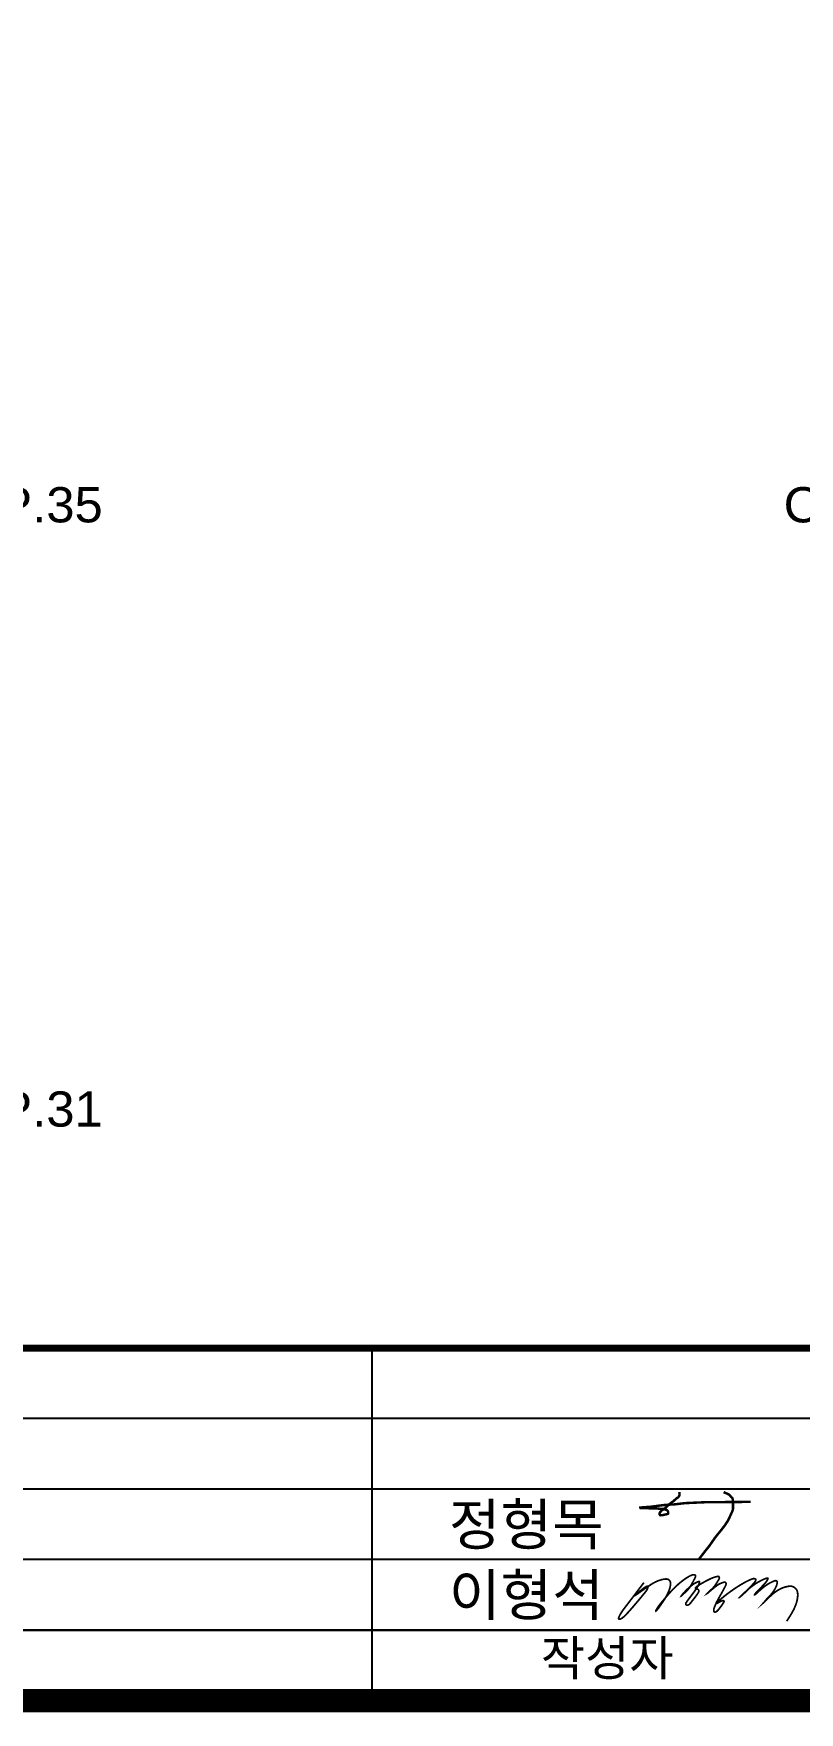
# Model space of a CAD drawing. Extents: x 231382 to 232223, y 224653 to 225247.
# Drawn here: x 231824.4 to 231889.5, y 224671.6 to 224814.4 of the extents above; entities that cross this region are included whole.
import ezdxf
from ezdxf.enums import TextEntityAlignment as Align

# ---------------------------------------------------------------- set-up
doc = ezdxf.new("R2010")
doc.units = 0
doc.header["$LTSCALE"] = 10
doc.header["$MEASUREMENT"] = 0
for name, color, linetype in [('CA-LEAT', 3, 'CONTINUOUS'), ('CX-BORD', 3, 'CONTINUOUS'), ('CX-BORD-LIN1', 4, 'CONTINUOUS'), ('CX-BORD-LIN2', 3, 'CONTINUOUS'), ('CX-BORD-TEX2', 7, 'CONTINUOUS'), ('CX-BORD-TEX3', 6, 'CONTINUOUS')]:
    doc.layers.add(name, color=color, linetype=linetype)
doc.styles.get("Standard").update_dxf_attribs({"font": 'Dotum.ttf'})
doc.styles.add('TB_TEXT', font='Dotum.ttf')
doc.styles.add('TB_WBTXT', font='Dotum.ttf')
doc.styles.add('TB_WMTXT', font='Dotum.ttf')

# ---------------------------------------------------------------- blocks, each defined once
blk = doc.blocks.new('CXBLKA1-KHCA1')
at = {"layer": 'CX-BORD-LIN1', "const_width": 2}
blk.add_lwpolyline([(796, -2.273736754432321e-12), (0, 0), (0, 553.9999999999995), (795.9999999999995, 553.9999999999995)], close=True, dxfattribs=at)
at = {"layer": 'CX-BORD-LIN1'}
for points, const_width in [([(796, 30.00000000000098), (0, 29.99999999999869)], 0.6), ([(566, 6.000000000000252), (270, 5.9999999999993)], 0.2)]:
    blk.add_lwpolyline(points, dxfattribs=dict(at, const_width=const_width))
blk.add_lwpolyline([(446, 3.907985046680551e-13), (446, 29.99999999999992)], dxfattribs=at)
at = {"layer": 'CX-BORD-LIN2'}
for points in [[(566, 24.00000000000025), (270, 23.9999999999993)], [(566, 18.00000000000136), (270, 18.00000000000041)], [(566, 12.00000000000136), (270, 12.00000000000041)]]:
    blk.add_lwpolyline(points, dxfattribs=at)
at = {"layer": 'CX-BORD-LIN1', "style": 'TB_TEXT'}
for tag, height, p in [('TR_RDAT4', 3.5, (317.5, 26.99999999999994)), ('TR_DGN4', 3.5, (459.1184542177598, 26.99999999999993)), ('TR_CHK4', 3.5, (499.1184542177598, 26.99999999999993)), ('TR_APP4', 3.5, (539.1184542177598, 27.00000000000016)), ('TR_RNUM4', 3, (285.105116618196, 26.63656332936284)), ('TR_RNUM3', 3, (285.105116618196, 20.63656332936395)), ('TR_RDAT3', 3.5, (317.5, 21.00000000000105)), ('TR_DGN3', 3.5, (459.1184542177598, 21.00000000000104)), ('TR_CHK3', 3.5, (499.1184542177598, 21.00000000000104)), ('TR_APP3', 3.5, (539.1184542177598, 21.00000000000126)), ('TR_RNUM2', 3, (285.105116618196, 14.63656332936395)), ('TR_RDAT2', 3.5, (317.5, 15.00000000000105)), ('TR_DGN2', 3.5, (459.1184542177598, 15.00000000000104)), ('TR_CHK2', 3.5, (499.1184542177598, 15.00000000000104)), ('TR_APP2', 3.5, (539.1184542177598, 15.00000000000126)), ('TR_RNUM1', 3, (285.105116618196, 8.636563329362843)), ('TR_RDAT1', 3.5, (317.5, 8.999999999999943)), ('TR_DGN1', 3.5, (459.1184542177598, 8.999999999999929)), ('TR_CHK1', 3.5, (499.1184542177598, 8.999999999999929)), ('TR_APP1', 3.5, (539.1184542177598, 9.000000000000156))]:
    blk.add_attdef(tag, text='', height=height, dxfattribs=at).set_placement(p, align=Align.MIDDLE_CENTER)
for tag, p in [('TR_RCON4', (342.3033138082337, 26.99999999999994)), ('TR_RCON3', (342.3033138082337, 21.00000000000105)), ('TR_RCON2', (342.3033138082337, 15.00000000000105)), ('TR_RCON1', (342.3033138082337, 8.999999999999943))]:
    blk.add_attdef(tag, text='', height=3.5, dxfattribs=at).set_placement(p, align=Align.MIDDLE_LEFT)
at = {"layer": 'CX-BORD-LIN2', "style": 'TB_TEXT'}
blk.add_attdef('TD_VERSION', text='', height=3, rotation=90, dxfattribs=at).set_placement((800.499999405456, 48.01489921212271), align=Align.MIDDLE_CENTER)
at = {"layer": 'CX-BORD-TEX2', "style": 'TB_WMTXT'}
for tag, height, p in [('TB_CNAME', 5, (15.34476638720071, 531.8324131479244)), ('TB_CSCOP', 4, (16.63456755316156, 523.8324131479244))]:
    blk.add_attdef(tag, text='', height=height, dxfattribs=at).set_placement(p, align=Align.BOTTOM_LEFT)
at = {"layer": 'CX-BORD-TEX2', "style": 'TB_WBTXT'}
for tag, height, p in [('TB_MTITIL', 10, (398, 533.326413560618)), ('TB_STITL', 7, (398, 518.326413560618))]:
    blk.add_attdef(tag, text='', height=height, dxfattribs=at).set_placement(p, align=Align.MIDDLE_CENTER)
at = {"layer": 'CX-BORD-TEX3', "style": 'TB_TEXT'}
blk.add_text('작성자', height=3, dxfattribs=at).set_placement((466, 3.662000000000319), align=Align.MIDDLE)
for tag, height, p in [('TD_DCOMP', 4.5, (217.5, 24.99999999999931)), ('TD_CSECT', 4.5, (611, 24.99999999999896)), ('TD_DNAME_TOP', 4.5, (755, 24.99999999999912)), ('TD_DNAME_MAIN', 4.5, (755, 19.00715491911868)), ('TD_CCOMP', 4.5, (217.5, 14.99999999999931)), ('TD_HSCAL', 4.5, (626.6991483434026, 15.23515171695612)), ('TD_VSCAL', 4.5, (655.7793615572627, 15.23515171695612)), ('TD_DNAME_BOT', 3, (755, 13.65422715006187)), ('TD_CNAME', 4.5, (65, 5.752181573154171)), ('TD_FIELD', 4.5, (182.5, 5.52709622435755)), ('TD_CSTEP', 4.5, (253.2440000000001, 5.527096224357066)), ('TD_DWGCODE', 4.5, (641, 5.385823260720159)), ('TD_DWGNO', 4.5, (755, 5.385823260720144))]:
    blk.add_attdef(tag, text='', height=height, dxfattribs=at).set_placement(p, align=Align.MIDDLE_CENTER)
at = {"layer": 'CX-BORD-TEX3', "style": 'TB_TEXT', "width": 0.9}
blk.add_attdef('TD_CDIST', text='', height=4.5, dxfattribs=at).set_placement((656, 24.99999999999902), align=Align.MIDDLE_CENTER)

msp = doc.modelspace()

# ---------------------------------------------------------------- linework, layer by layer
at = {"layer": 'CX-BORD-LIN1'}
for points, const_width in [([(231875.9000879737, 224688.9963810497), (231876.858428542, 224689.0666804342), (231878.1275250514, 224689.2294318942), (231878.8722939572, 224689.2683818525), (231879.7962148995, 224689.3766812916), (231880.4240726058, 224689.4069752693), (231881.5368972427, 224689.4545799052), (231885.3847389685, 224689.484939034)], 0.2099999999999999), ([(231879.3178650175, 224690.3150460127), (231879.3305442434, 224690.1840993854), (231879.3432234692, 224690.124962346), (231879.3263174897, 224690.0404802096), (231879.2882808474, 224689.9644468732), (231879.2417906977, 224689.8841891368), (231879.0727360786, 224689.7743625549), (231878.8360596118, 224689.5589344427), (231878.3965186372, 224689.2294553486), (231878.1598421703, 224688.9971309394), (231877.9654290995, 224688.8492873636), (231877.821732932, 224688.7648058787), (231877.7414318585, 224688.6676518453), (231877.6780367646, 224688.5873941089), (231877.6399990871, 224688.498688224), (231877.6442258407, 224688.4268786361), (231877.6864892367, 224688.3550690482), (231877.7245269142, 224688.3423971512), (231877.8978072519, 224688.3550690482), (231877.9696558532, 224688.3719659967), (231878.248595716, 224688.4353267846), (231878.3500284875, 224688.46912003), (231878.3753869392, 224688.502912624), (231878.3711601855, 224688.5873941089), (231878.3500284875, 224688.6760999938), (231878.3035383378, 224688.7479095817), (231878.2612749418, 224688.7859265757), (231878.1471629445, 224688.8239429181), (231878.0161460029, 224688.8661836605), (231877.8935815334, 224688.8915287575), (231877.7160744421, 224688.8915287575), (231877.4498127699, 224688.916873203), (231876.5308846351, 224688.9462680949), (231875.9434207393, 224688.9504918434)], 0.2099999999999999), ([(231883.089809444, 224690.3158623565), (231883.3106420545, 224690.2163250944), (231883.4448743518, 224690.1600644779), (231883.540135214, 224690.1038038613), (231883.6267365626, 224690.0345605769), (231883.7157313116, 224689.9127898363), (231883.8130077236, 224689.82902762), (231883.8698768672, 224689.7078712546), (231883.8833459567, 224689.5478255216), (231883.8914019442, 224688.9219680222), (231883.8722557749, 224688.8119375173), (231883.8172106675, 224688.6516748309), (231883.7573787589, 224688.5320762294), (231883.7358391891, 224688.4842363978), (231883.6089858534, 224688.1961817024), (231883.4582109346, 224687.8924001729), (231883.2092020366, 224687.5062259042), (231882.8765379916, 224687.0732783281), (231882.4856807722, 224686.6032897222), (231882.2463541732, 224686.2731969043), (231881.8703004261, 224685.7311309393), (231881.4754110721, 224685.243167785), (231880.9934483147, 224684.6082347317)], 0.2099999999999999), ([(231876.3126928525, 224682.6143373791), (231876.2594522224, 224682.548537698), (231876.1919646628, 224682.4625916532), (231876.1125561836, 224682.3597769669), (231876.0235527952, 224682.2433713614), (231875.9272805076, 224682.1166525592), (231875.8260653309, 224681.9828982826), (231875.7222332753, 224681.8453862539), (231875.6181103509, 224681.7073941954), (231875.5156924445, 224681.5717348761), (231875.4156549495, 224681.4393612508), (231875.3183431356, 224681.3107613208), (231875.2241022729, 224681.1864230876), (231875.1332776315, 224681.0668345527), (231875.046214481, 224680.9524837173), (231874.9632580917, 224680.8438585829), (231874.8847537334, 224680.7414471508), (231874.8109587351, 224680.6455474895), (231874.7417786624, 224680.5556979359), (231874.6770311399, 224680.4712468935), (231874.6165337922, 224680.3915427664), (231874.5601042439, 224680.3159339582), (231874.5075601196, 224680.2437688727), (231874.458719044, 224680.1743959138), (231874.4133986416, 224680.1071634853), (231874.3714621828, 224680.0416141413), (231874.3329555202, 224679.9780670374), (231874.2979701525, 224679.9170354797), (231874.2665975781, 224679.8590327741), (231874.2389292955, 224679.8045722266), (231874.2150568031, 224679.7541671431), (231874.1950715994, 224679.7083308296), (231874.179065183, 224679.6675765922), (231874.1670955649, 224679.6322670262), (231874.1590868074, 224679.6021618842), (231874.1549294853, 224679.5768702085), (231874.1545141732, 224679.5560010412), (231874.1577314462, 224679.5391634242), (231874.164471879, 224679.5259663998), (231874.1746260464, 224679.5160190099), (231874.1880845232, 224679.508930297), (231874.2047410794, 224679.5044139167), (231874.2245022648, 224679.5026019806), (231874.2472778246, 224679.5037312141), (231874.2729775037, 224679.5080383425), (231874.301511047, 224679.5157600913), (231874.3327881996, 224679.5271331858), (231874.3667187065, 224679.5423943513), (231874.4032123127, 224679.5617803132), (231874.4423663887, 224679.5857010922), (231874.4850288069, 224679.6152598907), (231874.5322350652, 224679.6517332061), (231874.5850206617, 224679.6963975362), (231874.6444210941, 224679.7505293785), (231874.7114718605, 224679.8154052306), (231874.7872084588, 224679.8923015902), (231874.8726663869, 224679.982494955), (231874.9683088883, 224680.0865530999), (231875.072310189, 224680.2022089103), (231875.1822722606, 224680.3264865491), (231875.2957970746, 224680.456410179), (231875.4104866026, 224680.5890039628), (231875.5239428162, 224680.7212920634), (231875.6337676868, 224680.8502986436), (231875.7375631862, 224680.9730478662), (231875.8334126634, 224681.087134326), (231875.9213249786, 224681.1924343467), (231876.0017903694, 224681.2893946836), (231876.0752990735, 224681.3784620925), (231876.1423413286, 224681.4600833288), (231876.2034073723, 224681.5347051481), (231876.2589874424, 224681.6027743061), (231876.3095717766, 224681.6647375582), (231876.355608369, 224681.7210771288), (231876.3973762399, 224681.7724171168), (231876.4351121661, 224681.8194170897), (231876.4690529242, 224681.8627366154), (231876.499435291, 224681.9030352615), (231876.5264960431, 224681.9409725955), (231876.5504719575, 224681.9772081852), (231876.5715998108, 224682.0124015983), (231876.5901040143, 224682.0470439572), (231876.606159517, 224682.0809526041), (231876.6199289027, 224682.1137764359), (231876.6315747552, 224682.1451643495), (231876.6412596579, 224682.1747652419), (231876.6491461948, 224682.2022280101), (231876.6553969492, 224682.2272015509), (231876.6601745051, 224682.2493347615), (231876.6635569592, 224682.2683474762), (231876.6652844611, 224682.28424328), (231876.6650126734, 224682.2970966952), (231876.6623972588, 224682.3069822442), (231876.6570938801, 224682.3139744496), (231876.6487581999, 224682.3181478335), (231876.6370458808, 224682.3195769186), (231876.6216125857, 224682.3183362271), (231876.6021621962, 224682.3144240298), (231876.5785914701, 224682.3075335912), (231876.5508453841, 224682.2972819239), (231876.518868915, 224682.2832860407), (231876.4826070396, 224682.2651629543), (231876.4420047347, 224682.2425296776), (231876.397006977, 224682.2150032231), (231876.3475587432, 224682.1822006036), (231876.2936747653, 224682.1438948567), (231876.2356487954, 224682.1004831193), (231876.1738443407, 224682.0525185531), (231876.1086249083, 224682.0005543199), (231876.0403540054, 224681.9451435813), (231875.9693951393, 224681.8868394991), (231875.8961118172, 224681.826195235), (231875.8208675462, 224681.7637639508), (231875.744715544, 224681.7005747904), (231875.6714678699, 224681.6395608275), (231875.6056262937, 224681.5841311177), (231875.5516925852, 224681.537694717), (231875.5141685142, 224681.5036606812), (231875.4975558503, 224681.485438066), (231875.5063563635, 224681.4864359275), (231875.5450718234, 224681.5100633213), (231875.6164734375, 224681.558392622), (231875.7164101629, 224681.6281494797), (231875.8390003947, 224681.714722863), (231875.9783625276, 224681.8135017406), (231876.1286149565, 224681.9198750813), (231876.2838760763, 224682.0292318538), (231876.4382642818, 224682.1369610267), (231876.5858979678, 224682.2384515688), (231876.7221056659, 224682.3299987807), (231876.847056453, 224682.4115232902), (231876.9621295429, 224682.4838520568), (231877.0687041491, 224682.5478120405), (231877.1681594854, 224682.6042302007), (231877.2618747653, 224682.6539334972), (231877.3512292025, 224682.6977488897), (231877.4376020106, 224682.7365033377), (231877.5220730901, 224682.7709174575), (231877.6045250885, 224682.8012864914), (231877.6845413402, 224682.8277993381), (231877.7617051796, 224682.8506448964), (231877.835599941, 224682.8700120651), (231877.9058089587, 224682.8860897429), (231877.9719155673, 224682.8990668285), (231878.033503101, 224682.9091322209), (231878.0902817281, 224682.9164309152), (231878.1424689518, 224682.9209322935), (231878.1904091093, 224682.9225618342), (231878.2344465379, 224682.9212450157), (231878.2749255747, 224682.9169073167), (231878.3121905568, 224682.9094742154), (231878.3465858216, 224682.8988711906), (231878.3784557061, 224682.8850237206), (231878.4080781945, 224682.8679308781), (231878.4354658599, 224682.8478861134), (231878.4605649219, 224682.8252564704), (231878.4833216006, 224682.8004089935), (231878.5036821158, 224682.773710727), (231878.5215926875, 224682.7455287152), (231878.5369995355, 224682.7162300022), (231878.5498488798, 224682.6861816323), (231878.5601078547, 224682.6556079105), (231878.5678272526, 224682.6241621837), (231878.5730787803, 224682.5913550596), (231878.5759341445, 224682.5566971458), (231878.576465052, 224682.5196990501), (231878.5747432097, 224682.4798713801), (231878.5708403242, 224682.4367247433), (231878.5648281025, 224682.3897697476), (231878.5566876853, 224682.3385662178), (231878.5460379495, 224682.2828708484), (231878.5324072061, 224682.222489551), (231878.5153237661, 224682.1572282374), (231878.4943159404, 224682.0868928192), (231878.4689120399, 224682.0112892082), (231878.4386403757, 224681.930223316), (231878.4030292585, 224681.8435010545), (231878.3617038519, 224681.7510258429), (231878.3146767284, 224681.6530911317), (231878.2620573135, 224681.550087879), (231878.203955032, 224681.442407043), (231878.1404793091, 224681.3304395817), (231878.0717395702, 224681.2145764533), (231877.9978452401, 224681.0952086158), (231877.9189057442, 224680.9727270274), (231877.835478605, 224680.8480673727), (231877.7499137356, 224680.7243442423), (231877.6650091464, 224680.6052169534), (231877.5835628479, 224680.4943448231), (231877.5083728506, 224680.3953871684), (231877.4422371649, 224680.3120033065), (231877.3879538014, 224680.2478525545), (231877.3483207705, 224680.2065942294), (231877.3254120563, 224680.1907609346), (231877.3184055367, 224680.1983784168), (231877.3257550634, 224680.2263457091), (231877.3459144879, 224680.2715618446), (231877.3773376617, 224680.3309258564), (231877.4184784365, 224680.4013367773), (231877.4677906637, 224680.4796936405), (231877.5237281949, 224680.562895479), (231877.5849119035, 224680.6483448684), (231877.6506307499, 224680.7354585556), (231877.7203407165, 224680.8241568297), (231877.7934977854, 224680.9143599803), (231877.8695579391, 224681.0059882967), (231877.9479771597, 224681.0989620684), (231878.0282114295, 224681.1932015846), (231878.1097167309, 224681.2886271348), (231878.192081959, 224681.3851368247), (231878.2754276612, 224681.4825400255), (231878.360007298, 224681.580623925), (231878.4460743296, 224681.6791757105), (231878.5338822165, 224681.7779825699), (231878.6236844189, 224681.8768316905), (231878.7157343974, 224681.9755102602), (231878.8102856122, 224682.0738054664), (231878.9074433609, 224682.1714411293), (231879.0067202909, 224682.2678875999), (231879.1074808863, 224682.3625518617), (231879.2090896317, 224682.454840898), (231879.3109110115, 224682.5441616926), (231879.41230951, 224682.6299212286), (231879.5126496118, 224682.7115264899), (231879.6112958011, 224682.7883844598), (231879.7076278121, 224682.8599876727), (231879.8010863774, 224682.9261708671), (231879.8911274793, 224682.9868543325), (231879.9772071, 224683.0419583581), (231880.0587812219, 224683.0914032333), (231880.1353058272, 224683.1351092476), (231880.2062368981, 224683.1729966903), (231880.2710304171, 224683.2049858507), (231880.329314742, 224683.2310847627), (231880.3814077345, 224683.2516524372), (231880.4277996316, 224683.2671356294), (231880.4689806708, 224683.2779810946), (231880.5054410892, 224683.2846355881), (231880.5376711241, 224683.2875458651), (231880.5661610129, 224683.2871586811), (231880.5914009926, 224683.2839207911), (231880.6138117528, 224683.278247931), (231880.6335357917, 224683.2704317587), (231880.6506460595, 224683.2607329125), (231880.6652155068, 224683.2494120306), (231880.6773170838, 224683.2367297515), (231880.6870237409, 224683.2229467133), (231880.6944084285, 224683.2083235546), (231880.699544097, 224683.1931209135), (231880.7024762885, 224683.1774704378), (231880.7031409125, 224683.1609878125), (231880.7014464704, 224683.1431597322), (231880.6973014633, 224683.1234728913), (231880.6906143927, 224683.1014139841), (231880.6812937598, 224683.0764697051), (231880.669248066, 224683.0481267489), (231880.6543858125, 224683.0158718099), (231880.6367064811, 224682.9793923751), (231880.6165734755, 224682.9391791032), (231880.59444118, 224682.8959234455), (231880.5707639788, 224682.8503168531), (231880.5459962561, 224682.8030507775), (231880.5205923959, 224682.7548166697), (231880.4950067827, 224682.7063059812), (231880.4696938005, 224682.6582101631), (231880.4449806889, 224682.6110770625), (231880.4206861085, 224682.5648801091), (231880.3965015756, 224682.5194491287), (231880.372118606, 224682.4746139465), (231880.3472287158, 224682.4302043884), (231880.321523421, 224682.3860502795), (231880.2946942377, 224682.3419814458), (231880.2664326819, 224682.2978277126), (231880.2365210429, 224682.2534946931), (231880.2051047027, 224682.2091911513), (231880.1724198168, 224682.1652016391), (231880.1387025404, 224682.1218107079), (231880.104189029, 224682.0793029096), (231880.069115438, 224682.0379627958), (231880.0337179225, 224681.9980749183), (231879.9982326382, 224681.9599238287), (231879.9628229973, 224681.9236584453), (231879.9273614409, 224681.8888851535), (231879.891647667, 224681.8550747052), (231879.8554813738, 224681.8216978522), (231879.8186622591, 224681.7882253464), (231879.7809900212, 224681.7541279398), (231879.7422643582, 224681.7188763843), (231879.702284968, 224681.6819414318), (231879.6612179401, 224681.6432641014), (231879.6206949294, 224681.6046664822), (231879.5827139822, 224681.56844093), (231879.5492731446, 224681.536879801), (231879.522370463, 224681.5122754512), (231879.5040039836, 224681.496920237), (231879.4961717525, 224681.4931065141), (231879.5008718162, 224681.5031266389), (231879.5194906071, 224681.5285168197), (231879.5509681034, 224681.5677886743), (231879.5936326695, 224681.6186976726), (231879.6458126699, 224681.6789992847), (231879.7058364691, 224681.7464489808), (231879.7720324314, 224681.8188022308), (231879.8427289213, 224681.8938145049), (231879.9162543034, 224681.9692412729), (231879.9911247746, 224682.0431363057), (231880.0666078629, 224682.1147465764), (231880.1421589288, 224682.1836173588), (231880.2172333328, 224682.2492939268), (231880.2912864354, 224682.3113215543), (231880.3637735972, 224682.3692455149), (231880.4341501786, 224682.4226110826), (231880.5018715402, 224682.4709635311), (231880.5664385846, 224682.5139797821), (231880.6275343829, 224682.5518633483), (231880.6848875485, 224682.5849493903), (231880.7382266945, 224682.6135730686), (231880.7872804341, 224682.6380695436), (231880.8317773807, 224682.6587739761), (231880.8714461474, 224682.6760215265), (231880.9060153476, 224682.6901473552), (231880.9353343491, 224682.7014209995), (231880.9597355376, 224682.7098495029), (231880.979672054, 224682.7153742855), (231880.9955970387, 224682.7179367674), (231881.0079636321, 224682.7174783688), (231881.0172249749, 224682.7139405099), (231881.0238342077, 224682.7072646106), (231881.0282444709, 224682.6973920911), (231881.030836473, 224682.6843162462), (231881.0317011944, 224682.668237869), (231881.0308571833, 224682.6494096272), (231881.0283229879, 224682.6280841882), (231881.0241171567, 224682.60451422), (231881.0182582377, 224682.5789523901), (231881.0107647793, 224682.5516513663), (231881.0016553297, 224682.5228638162), (231880.9909059866, 224682.4927528708), (231880.9783230454, 224682.4611235149), (231880.9636703506, 224682.4276911965), (231880.9467117469, 224682.3921713639), (231880.927211079, 224682.3542794648), (231880.9049321917, 224682.3137309475), (231880.8796389294, 224682.2702412602), (231880.851095137, 224682.2235258508), (231880.8191282315, 224682.1733719697), (231880.7838199191, 224682.1198540758), (231880.7453154784, 224682.0631184306), (231880.7037601883, 224682.0033112952), (231880.6592993271, 224681.940578931), (231880.6120781736, 224681.8750675991), (231880.5622420065, 224681.806923561), (231880.5099361043, 224681.7362930778), (231880.4554328903, 224681.6634660152), (231880.3995133663, 224681.5893066571), (231880.3430856785, 224681.5148228913), (231880.2870579733, 224681.441022606), (231880.2323383971, 224681.3689136892), (231880.1798350961, 224681.299504029), (231880.1304562167, 224681.2338015135), (231880.0851099053, 224681.1728140308), (231880.044516579, 224681.1173136708), (231880.0086457382, 224681.0671293315), (231879.9772791542, 224681.0218541125), (231879.9501985982, 224680.9810811137), (231879.9271858415, 224680.9444034347), (231879.9080226553, 224680.9114141753), (231879.8924908109, 224680.8817064352), (231879.8803720796, 224680.8548733143), (231879.8714966587, 224680.8305566661), (231879.8658884508, 224680.8085933594), (231879.8636197843, 224680.7888690172), (231879.864762988, 224680.7712692621), (231879.8693903904, 224680.7556797169), (231879.8775743202, 224680.7419860045), (231879.8893871059, 224680.7300737475), (231879.9049010762, 224680.7198285687), (231879.924082951, 224680.7112247628), (231879.9464770162, 224680.7045913112), (231879.9715219488, 224680.7003458675), (231879.9986564258, 224680.6989060853), (231880.0273191245, 224680.7006896178), (231880.056948722, 224680.7061141186), (231880.0869838952, 224680.7155972412), (231880.1168633215, 224680.729556639), (231880.1462522482, 224680.7483806755), (231880.1757222048, 224680.7723405549), (231880.206071291, 224680.8016781913), (231880.2380976067, 224680.8366354991), (231880.2725992515, 224680.8774543924), (231880.3103743253, 224680.9243767855), (231880.3522209279, 224680.9776445926), (231880.398937159, 224681.0374997278), (231880.4509095995, 224681.1038322007), (231880.5068787542, 224681.1751244022), (231880.5651736093, 224681.249506818), (231880.6241231506, 224681.3251099345), (231880.6820563642, 224681.4000642375), (231880.737302236, 224681.472500213), (231880.7881897521, 224681.5405483473), (231880.8330478984, 224681.6023391261), (231880.870602241, 224681.6564568972), (231880.9011646656, 224681.703301454), (231880.9254436384, 224681.7437264517), (231880.9441476251, 224681.7785855452), (231880.9579850917, 224681.8087323896), (231880.9676645041, 224681.8350206401), (231880.9738943282, 224681.8583039515), (231880.97738303, 224681.8794359791), (231880.9787481985, 224681.8991320875), (231880.9782439157, 224681.9175544805), (231880.9760333868, 224681.9347270713), (231880.9722798169, 224681.9506737736), (231880.9671464112, 224681.9654185004), (231880.9607963747, 224681.9789851654), (231880.9533929126, 224681.9913976818), (231880.9450992301, 224682.0026799631), (231880.9359909543, 224682.0128847488), (231880.9257933993, 224682.0221800825), (231880.9141443016, 224682.0307628342), (231880.9006813974, 224682.0388298737), (231880.8850424229, 224682.0465780708), (231880.8668651144, 224682.0542042954), (231880.845787208, 224682.0619054173), (231880.8214464402, 224682.0698783063), (231880.7940034428, 224682.0784172774), (231880.7657104311, 224682.0882064255), (231880.739342516, 224682.1000272906), (231880.7176748085, 224682.1146614125), (231880.7034824196, 224682.1328903314), (231880.6995404602, 224682.1554955873), (231880.7086240412, 224682.1832587199), (231880.7335082736, 224682.2169612696), (231880.7760612618, 224682.2570644171), (231880.8345230833, 224682.3027479078), (231880.906226809, 224682.3528711281), (231880.9885055099, 224682.4062934643), (231881.0786922569, 224682.4618743029), (231881.1741201209, 224682.5184730302), (231881.2721221728, 224682.5749490325), (231881.3700314836, 224682.6301616963), (231881.4656104663, 224682.6831374618), (231881.5583389017, 224682.7335709851), (231881.648125913, 224682.7813239761), (231881.7348806233, 224682.826258145), (231881.8185121556, 224682.8682352017), (231881.8989296331, 224682.9071168562), (231881.9760421786, 224682.9427648185), (231882.0497589153, 224682.9750407987), (231882.1199709359, 224683.0038663522), (231882.1864972121, 224683.0294024165), (231882.2491386851, 224683.0518697747), (231882.3076962961, 224683.0714892096), (231882.3619709865, 224683.0884815043), (231882.4117636975, 224683.1030674417), (231882.4568753703, 224683.1154678049), (231882.4971069463, 224683.1259033769), (231882.5323710545, 224683.1345279887), (231882.563027075, 224683.1412276644), (231882.5895460756, 224683.1458214762), (231882.6123991242, 224683.1481284959), (231882.6320572887, 224683.1479677959), (231882.6489916368, 224683.1451584484), (231882.6636732365, 224683.1395195254), (231882.6765731556, 224683.1308700989), (231882.6880629325, 224683.1191396329), (231882.6981159876, 224683.1046991576), (231882.7066062118, 224683.0880300948), (231882.713407496, 224683.0696138664), (231882.7183937312, 224683.0499318945), (231882.7214388082, 224683.0294656008), (231882.7224166181, 224683.0086964073), (231882.7212010516, 224682.9881057357), (231882.717683823, 224682.9679901572), (231882.7118279394, 224682.9479068392), (231882.7036142311, 224682.9272280984), (231882.6930235283, 224682.9053262511), (231882.6800366615, 224682.8815736142), (231882.664634461, 224682.8553425042), (231882.646797757, 224682.8260052376), (231882.6265073799, 224682.792934131), (231882.6038261769, 224682.7557634682), (231882.5791450635, 224682.7151754014), (231882.5529369717, 224682.6721140499), (231882.5256748339, 224682.6275235331), (231882.4978315824, 224682.5823479705), (231882.4698801492, 224682.5375314813), (231882.4422934668, 224682.494018185), (231882.4155444673, 224682.4527522009), (231882.3899485426, 224682.4144254446), (231882.3651909223, 224682.3787210165), (231882.3407992959, 224682.3450698132), (231882.3163013524, 224682.3129027314), (231882.2912247814, 224682.2816506675), (231882.2650972719, 224682.2507445184), (231882.2374465134, 224682.2196151804), (231882.2078001951, 224682.1876935505), (231882.1757919256, 224682.1545093609), (231882.1414789908, 224682.119987689), (231882.1050245959, 224682.0841524473), (231882.0665919461, 224682.047027549), (231882.0263442467, 224682.0086369069), (231881.9844447028, 224681.9690044341), (231881.9410565197, 224681.9281540433), (231881.8963429025, 224681.8861096478), (231881.8509058799, 224681.843313553), (231881.8071027742, 224681.8018816366), (231881.7677297312, 224681.7643481688), (231881.7355828965, 224681.7332474198), (231881.7134584158, 224681.71111366), (231881.7041524348, 224681.7004811595), (231881.7104610994, 224681.7038841888), (231881.7351805551, 224681.723857018), (231881.7799993285, 224681.7618968025), (231881.8421754684, 224681.8153522378), (231881.9178594048, 224681.8805349048), (231882.0032015673, 224681.953756384), (231882.0943523858, 224682.0313282561), (231882.1874622898, 224682.1095621017), (231882.2786817092, 224682.1847695015), (231882.3641610738, 224682.2532620363), (231882.4408679789, 224682.3121583813), (231882.5090386833, 224682.3618055909), (231882.5697266114, 224682.4033578142), (231882.6239851874, 224682.4379692), (231882.6728678359, 224682.4667938976), (231882.7174279811, 224682.490986056), (231882.7587190476, 224682.511699824), (231882.7977944595, 224682.5300893509), (231882.8355230038, 224682.547115099), (231882.8720349166, 224682.5629627842), (231882.9072757964, 224682.5776244356), (231882.9411912418, 224682.5910920825), (231882.9737268513, 224682.6033577542), (231883.0048282236, 224682.6144134797), (231883.034440957, 224682.6242512883), (231883.0625106503, 224682.6328632093), (231883.0889979444, 224682.6402018176), (231883.1139236503, 224682.6460618711), (231883.1373236214, 224682.6501986732), (231883.1592337111, 224682.6523675278), (231883.1796897728, 224682.6523237384), (231883.1987276601, 224682.6498226085), (231883.2163832262, 224682.6446194418), (231883.2326923247, 224682.6364695419), (231883.2476486692, 224682.6252261836), (231883.2610774138, 224682.6111345267), (231883.272761573, 224682.5945377023), (231883.2824841612, 224682.5757788415), (231883.2900281929, 224682.5552010752), (231883.2951766825, 224682.5331475346), (231883.2977126444, 224682.5099613506), (231883.2974190929, 224682.4859856545), (231883.2941574502, 224682.46147092), (231883.2881027692, 224682.4362969921), (231883.2795085101, 224682.4102510593), (231883.2686281336, 224682.3831203095), (231883.2557150999, 224682.3546919308), (231883.2410228697, 224682.3247531111), (231883.2248049034, 224682.2930910387), (231883.2073146614, 224682.2594929015), (231883.188775519, 224682.223824796), (231883.1692905118, 224682.1862684525), (231883.14893259, 224682.1470845094), (231883.1277747039, 224682.1065336053), (231883.105889804, 224682.0648763787), (231883.0833508405, 224682.0223734681), (231883.0602307637, 224681.9792855123), (231883.036602524, 224681.9358731496), (231883.0125299012, 224681.8923331876), (231882.9880399921, 224681.8486071088), (231882.9631507233, 224681.8045725652), (231882.9378800213, 224681.7601072083), (231882.9122458123, 224681.7150886896), (231882.8862660229, 224681.6693946609), (231882.8599585794, 224681.6229027738), (231882.8333414083, 224681.57549068), (231882.8064567528, 224681.5271229107), (231882.779444123, 224681.4781115154), (231882.7524673461, 224681.4288554235), (231882.7256902492, 224681.379753564), (231882.699276659, 224681.3312048663), (231882.6733904028, 224681.2836082593), (231882.6481953075, 224681.2373626725), (231882.6238552002, 224681.1928670348), (231882.6004822867, 224681.1503669079), (231882.577982288, 224681.109494382), (231882.5562093039, 224681.0697281795), (231882.5350174345, 224681.0305470232), (231882.5142607795, 224680.9914296353), (231882.4937934388, 224680.9518547384), (231882.4734695123, 224680.9113010551), (231882.4531430997, 224680.8692473079), (231882.4327320805, 224680.8253690269), (231882.4124094519, 224680.7801289723), (231882.3924119906, 224680.7341867121), (231882.3729764732, 224680.6882018141), (231882.3543396766, 224680.6428338462), (231882.3367383773, 224680.5987423764), (231882.3204093523, 224680.5565869724), (231882.3055893779, 224680.5170272022), (231882.2924756648, 224680.4805502029), (231882.2811071578, 224680.446953389), (231882.2714832356, 224680.4158617445), (231882.263603277, 224680.386900253), (231882.2574666604, 224680.3596938983), (231882.2530727646, 224680.3338676644), (231882.2504209683, 224680.3090465351), (231882.24951065, 224680.284855494), (231882.2503141948, 224680.261040545), (231882.2526960126, 224680.2378317708), (231882.2564935199, 224680.2155802745), (231882.261544133, 224680.1946371587), (231882.2676852683, 224680.1753535264), (231882.2747543421, 224680.1580804804), (231882.2825887708, 224680.1431691233), (231882.2910259707, 224680.1309705583), (231882.2999484857, 224680.1217175252), (231882.3094193701, 224680.115169313), (231882.3195468055, 224680.1109668482), (231882.3304389736, 224680.1087510572), (231882.3422040564, 224680.1081628661), (231882.3549502353, 224680.1088432015), (231882.3687856922, 224680.1104329894), (231882.3838186088, 224680.1125731564), (231882.4002422753, 224680.115208707), (231882.4185904157, 224680.119500959), (231882.4394818624, 224680.1269153087), (231882.4635354482, 224680.1389171523), (231882.4913700052, 224680.156971886), (231882.5236043661, 224680.1825449058), (231882.5608573634, 224680.2171016081), (231882.6037478294, 224680.262107389), (231882.6524885354, 224680.3183224442), (231882.705668007, 224680.3836861675), (231882.7614687081, 224680.4554327527), (231882.8180731032, 224680.5307963929), (231882.8736636563, 224680.6070112817), (231882.9264228317, 224680.6813116127), (231882.9745330934, 224680.7509315792), (231883.0161769058, 224680.8131053747), (231883.0499698916, 224680.8657138761), (231883.0762603085, 224680.9092246938), (231883.0958295725, 224680.9447521216), (231883.1094591, 224680.9734104534), (231883.1179303072, 224680.9963139829), (231883.1220246103, 224681.0145770041), (231883.1225234254, 224681.0293138108), (231883.1202081688, 224681.0416386967), (231883.1157148747, 224681.0524571917), (231883.109098048, 224681.0618397691), (231883.1002668119, 224681.0696481383), (231883.0891302893, 224681.0757440084), (231883.0755976032, 224681.079989089), (231883.0595778767, 224681.0822450893), (231883.0409802328, 224681.0823737184), (231883.0197137943, 224681.080236686), (231882.9956695506, 224681.0756930442), (231882.9686659552, 224681.068591218), (231882.9385033278, 224681.0587769752), (231882.9049819883, 224681.0460960838), (231882.8679022564, 224681.0303943117), (231882.8270644517, 224681.0115174268), (231882.7822688943, 224680.9893111969), (231882.7333159037, 224680.9636213901), (231882.6805867066, 224680.9347538145), (231882.6267861579, 224680.9048544394), (231882.575200019, 224680.8765292738), (231882.5291140517, 224680.8523843272), (231882.4918140174, 224680.8350256092), (231882.466585678, 224680.8270591288), (231882.4567147949, 224680.8310908957), (231882.4654871299, 224680.8497269191), (231882.4951566593, 224680.8847138382), (231882.5438502191, 224680.9343608109), (231882.6086628597, 224680.9961176252), (231882.6866896319, 224681.0674340687), (231882.7750255864, 224681.1457599295), (231882.8707657737, 224681.2285449952), (231882.9710052445, 224681.3132390537), (231883.0728390495, 224681.3972918928), (231883.1738252758, 224681.47859607), (231883.2733741568, 224681.5568152219), (231883.3713589626, 224681.6320557547), (231883.4676529632, 224681.7044240744), (231883.5621294284, 224681.7740265876), (231883.6546616282, 224681.8409697002), (231883.7451228327, 224681.9053598187), (231883.8333863118, 224681.9673033491), (231883.9193888041, 224682.0269159973), (231884.0033209227, 224682.0843506672), (231884.0854367493, 224682.1397695625), (231884.1659903658, 224682.1933348866), (231884.2452358538, 224682.2452088431), (231884.3234272951, 224682.2955536357), (231884.4008187714, 224682.3445314679), (231884.4776643646, 224682.3923045431), (231884.5541334623, 224682.4389809972), (231884.6300566767, 224682.4844526941), (231884.7051799259, 224682.5285574301), (231884.7792491281, 224682.5711330014), (231884.8520102013, 224682.6120172041), (231884.9232090637, 224682.6510478346), (231884.9925916334, 224682.6880626888), (231885.0599038286, 224682.7228995631), (231885.1248795126, 224682.7554153165), (231885.1872043295, 224682.7855430601), (231885.2465518685, 224682.8132349675), (231885.3025957191, 224682.8384432128), (231885.3550094704, 224682.8611199696), (231885.4034667119, 224682.881217412), (231885.4476410328, 224682.8986877137), (231885.4872060223, 224682.9134830485), (231885.5220045544, 224682.9256012234), (231885.5525566411, 224682.9352225772), (231885.5795515787, 224682.942573082), (231885.603678664, 224682.9478787094), (231885.6256271932, 224682.9513654315), (231885.6460864631, 224682.9532592202), (231885.66574577, 224682.9537860475), (231885.6852944106, 224682.9531718851), (231885.7052191166, 224682.9515713665), (231885.7251963615, 224682.9488537716), (231885.7447000538, 224682.9448170415), (231885.7632041021, 224682.9392591175), (231885.7801824154, 224682.9319779408), (231885.7951089019, 224682.9227714527), (231885.8074574707, 224682.9114375944), (231885.8167020302, 224682.8977743072), (231885.8224586764, 224682.8816836825), (231885.8249122544, 224682.8634844124), (231885.8243897966, 224682.8435993388), (231885.8212183355, 224682.8224513041), (231885.8157249033, 224682.8004631503), (231885.8082365325, 224682.7780577198), (231885.7990802554, 224682.7556578544), (231885.7885831046, 224682.7336863965), (231885.7769660892, 224682.7124048495), (231885.7640261271, 224682.6914293617), (231885.7494541128, 224682.6702147426), (231885.732940941, 224682.6482158019), (231885.7141775064, 224682.624887349), (231885.6928547035, 224682.5996841936), (231885.6686634271, 224682.5720611454), (231885.6412945718, 224682.5414730137), (231885.610563189, 224682.5075386041), (231885.5767809574, 224682.4705327049), (231885.5403837122, 224682.4308941003), (231885.5018072889, 224682.3890615745), (231885.4614875229, 224682.3454739118), (231885.4198602495, 224682.3005698963), (231885.3773613042, 224682.2547883122), (231885.3344265222, 224682.2085679437), (231885.2914403251, 224682.1623192126), (231885.2485814788, 224682.1163390909), (231885.2059773354, 224682.0708961883), (231885.1637552469, 224682.0262591143), (231885.1220425654, 224681.9826964785), (231885.080966643, 224681.9404768907), (231885.0406548317, 224681.8998689601), (231885.0012344837, 224681.8611412968), (231884.9627269278, 224681.8244011714), (231884.9247294015, 224681.7891105), (231884.8867331189, 224681.7545698604), (231884.8482292944, 224681.7200798298), (231884.8087091421, 224681.6849409858), (231884.7676638763, 224681.6484539059), (231884.7245847113, 224681.6099191674), (231884.6789628613, 224681.5686373478), (231884.6308918801, 224681.5245388385), (231884.5828746792, 224681.4800732857), (231884.5380165096, 224681.4383201493), (231884.4994226224, 224681.4023588895), (231884.4701982684, 224681.375268966), (231884.4534486989, 224681.3601298391), (231884.4522791646, 224681.3600209686), (231884.4697949167, 224681.3780218146), (231884.5080720981, 224681.4161445677), (231884.5650704196, 224681.4721323407), (231884.6377204835, 224681.5426609768), (231884.7229528927, 224681.6244063198), (231884.8176982496, 224681.7140442129), (231884.918887157, 224681.8082504993), (231885.0234502174, 224681.9037010228), (231885.1283180333, 224681.9970716264), (231885.2309902668, 224682.0856422622), (231885.3312428168, 224682.1691093155), (231885.4294206417, 224682.2477732805), (231885.5258686996, 224682.321934651), (231885.6209319491, 224682.391893921), (231885.7149553483, 224682.4579515845), (231885.8082838558, 224682.5204081353), (231885.9012624295, 224682.5795640676), (231885.9940092506, 224682.6356241598), (231886.0857353903, 224682.6884103288), (231886.1754251428, 224682.7376487759), (231886.2620628018, 224682.7830657027), (231886.3446326615, 224682.8243873105), (231886.4221190157, 224682.8613398008), (231886.4935061584, 224682.8936493749), (231886.5577783836, 224682.9210422343), (231886.6141891097, 224682.9433673299), (231886.6630682528, 224682.9609646095), (231886.7050148534, 224682.9742967707), (231886.7406279522, 224682.9838265106), (231886.7705065896, 224682.9900165267), (231886.7952498063, 224682.9933295165), (231886.8154566428, 224682.9942281771), (231886.8317261396, 224682.9931752061), (231886.8445725398, 224682.9905167303), (231886.8541708961, 224682.986132595), (231886.8606114638, 224682.9797860752), (231886.8639844983, 224682.9712404458), (231886.8643802549, 224682.9602589817), (231886.8618889886, 224682.9466049577), (231886.856600955, 224682.9300416488), (231886.8486064091, 224682.9103323298), (231886.8379745882, 224682.8873205127), (231886.8246906569, 224682.8611706566), (231886.8087187615, 224682.8321274576), (231886.7900230487, 224682.800435612), (231886.7685676647, 224682.7663398159), (231886.7443167561, 224682.7300847656), (231886.7172344693, 224682.6919151569), (231886.6872849507, 224682.6520756861), (231886.6544897365, 224682.6107986293), (231886.6190999211, 224682.5682665812), (231886.5814239885, 224682.5246497167), (231886.5417704229, 224682.4801182103), (231886.5004477084, 224682.4348422369), (231886.4577643291, 224682.3889919711), (231886.414028769, 224682.3427375876), (231886.3695495122, 224682.2962492611), (231886.3246259758, 224682.2496958379), (231886.2795213086, 224682.2032408497), (231886.2344895924, 224682.1570465), (231886.189784909, 224682.1112749919), (231886.14566134, 224682.066088529), (231886.1023729675, 224682.0216493145), (231886.060173873, 224681.9781195518), (231886.0193181384, 224681.9356614442), (231885.9800507785, 224681.8944358666), (231885.9425805406, 224681.8545983802), (231885.9071071049, 224681.8163032178), (231885.8738301518, 224681.7797046122), (231885.8429493615, 224681.7449567962), (231885.8146644144, 224681.7122140024), (231885.7891749907, 224681.6816304638), (231885.7666807707, 224681.653360413), (231885.7474571654, 224681.6276733248), (231885.7320825085, 224681.6052996411), (231885.7212108643, 224681.5870850463), (231885.7154962972, 224681.573875224), (231885.7155928714, 224681.5665158586), (231885.7221546514, 224681.565852634), (231885.7358357016, 224681.572731234), (231885.7572900862, 224681.587997343), (231885.7869144889, 224681.6121673248), (231885.8240760709, 224681.6444402632), (231885.8678846128, 224681.6836859221), (231885.917449895, 224681.7287740656), (231885.971881698, 224681.7785744572), (231886.0302898025, 224681.831956861), (231886.0917839888, 224681.8877910408), (231886.1554740375, 224681.9449467604), (231886.2205635937, 224682.0024116829), (231886.2866317605, 224682.0596450673), (231886.3533515056, 224682.1162240721), (231886.4203957969, 224682.1717258555), (231886.4874376018, 224682.2257275758), (231886.5541498881, 224682.2778063915), (231886.6202056236, 224682.3275394606), (231886.6852777759, 224682.3745039418), (231886.7490545625, 224682.4183625441), (231886.8112852, 224682.4591201803), (231886.8717341549, 224682.4968673146), (231886.9301658935, 224682.5316944106), (231886.9863448822, 224682.5636919324), (231887.0400355874, 224682.5929503436), (231887.0910024756, 224682.6195601082), (231887.1390100131, 224682.6436116902), (231887.183877068, 224682.6652035243), (231887.2256401154, 224682.6844659298), (231887.2643900319, 224682.7015371969), (231887.3002176945, 224682.7165556156), (231887.3332139798, 224682.7296594762), (231887.3634697646, 224682.7409870691), (231887.3910759256, 224682.7506766841), (231887.4161233397, 224682.7588666118), (231887.4387330721, 224682.7656787363), (231887.4591469429, 224682.7711693188), (231887.4776369608, 224682.7753782146), (231887.4944751342, 224682.7783452789), (231887.509933472, 224682.780110367), (231887.5242839826, 224682.7807133342), (231887.5377986748, 224682.7801940357), (231887.5507495572, 224682.7785923269), (231887.5633390905, 224682.7759170435), (231887.5754915443, 224682.7720529438), (231887.5870616402, 224682.7668537665), (231887.5979041, 224682.7601732505), (231887.6078736452, 224682.7518651345), (231887.6168249976, 224682.7417831573), (231887.6246128788, 224682.7297810575), (231887.6310920106, 224682.715712574), (231887.636153486, 224682.6994992623), (231887.6398338835, 224682.6813339441), (231887.6422061533, 224682.6614772581), (231887.6433432454, 224682.6401898426), (231887.6433181097, 224682.6177323362), (231887.6422036963, 224682.5943653774), (231887.6400729553, 224682.5703496048), (231887.6369988366, 224682.5459456567), (231887.6330360529, 224682.5213490122), (231887.6281663662, 224682.4964945116), (231887.6223533016, 224682.4712518359), (231887.6155603838, 224682.4454906657), (231887.6077511377, 224682.419080682), (231887.5988890881, 224682.3918915657), (231887.5889377597, 224682.3637929975), (231887.5778606774, 224682.3346546582), (231887.5656335244, 224682.3043896685), (231887.5522806174, 224682.2730849077), (231887.5378384313, 224682.2408706951), (231887.5223434412, 224682.2078773496), (231887.5058321222, 224682.1742351906), (231887.4883409492, 224682.140074537), (231887.4699063973, 224682.1055257082), (231887.4505649416, 224682.0707190231), (231887.4303711909, 224682.035787458), (231887.4094522902, 224682.0008746172), (231887.3879535181, 224681.9661267618), (231887.3660201537, 224681.9316901533), (231887.3437974754, 224681.8977110529), (231887.3214307624, 224681.864335722), (231887.2990652932, 224681.8317104217), (231887.2768463466, 224681.7999814136), (231887.2548223491, 224681.7691974511), (231887.2326543172, 224681.7390172579), (231887.209906415, 224681.70900205), (231887.1861428066, 224681.6787130431), (231887.1609276562, 224681.6477114535), (231887.1338251279, 224681.615558497), (231887.1043993859, 224681.5818153895), (231887.0722145941, 224681.5460433469), (231887.0370406765, 224681.5079795377), (231886.9994705946, 224681.4680649391), (231886.96030307, 224681.4269164812), (231886.920336824, 224681.3851510933), (231886.880370578, 224681.3433857055), (231886.8412030535, 224681.3022372475), (231886.8036329716, 224681.262322649), (231886.7684590539, 224681.2242588398), (231886.7362864205, 224681.188530237), (231886.706945787, 224681.1550912077), (231886.6800742676, 224681.1237636065), (231886.6553089767, 224681.0943692878), (231886.6322870284, 224681.0667301061), (231886.6106455373, 224681.0406679158), (231886.5900216175, 224681.0160045715), (231886.5700523834, 224680.9925619275), (231886.5507925474, 224680.9705354631), (231886.5339672144, 224680.9516151551), (231886.5217190878, 224680.9378646053), (231886.5161908706, 224680.9313474151), (231886.519525266, 224680.9341271862), (231886.5338649772, 224680.9482675201), (231886.5613527073, 224680.9758320186), (231886.6041311595, 224681.0188842831), (231886.663522676, 224681.0785762066), (231886.7375681554, 224681.1524128478), (231886.8234881355, 224681.2369875568), (231886.9185031538, 224681.3288936838), (231887.0198337481, 224681.4247245787), (231887.1247004562, 224681.5210735918), (231887.2303238156, 224681.614534073), (231887.3339243641, 224681.7016993725), (231887.4332042242, 224681.7798582777), (231887.5277918579, 224681.8490813251), (231887.6177973122, 224681.9101344887), (231887.7033306337, 224681.9637837424), (231887.7845018695, 224682.0107950601), (231887.8614210665, 224682.0519344156), (231887.9341982713, 224682.0879677829), (231888.0029435309, 224682.1196611358), (231888.0678332451, 224682.1477068538), (231888.1293092248, 224682.1725029382), (231888.1878796339, 224682.1943737955), (231888.2440526362, 224682.2136438325), (231888.2983363958, 224682.2306374561), (231888.3512390763, 224682.2456790728), (231888.4032688416, 224682.2590930893), (231888.4549338558, 224682.2712039126), (231888.5066091625, 224682.2822331275), (231888.5581373249, 224682.2919910332), (231888.6092277865, 224682.3001851067), (231888.6595899903, 224682.3065228255), (231888.7089333796, 224682.3107116668), (231888.7569673976, 224682.3124591079), (231888.8034014876, 224682.3114726262), (231888.8479450929, 224682.3074596989), (231888.8903773079, 224682.3002213253), (231888.9307558329, 224682.289932593), (231888.9692080195, 224682.2768621115), (231889.0058612193, 224682.2612784903), (231889.040842784, 224682.243450339), (231889.074280065, 224682.2236462671), (231889.106300414, 224682.2021348842), (231889.1370311826, 224682.1791847998), (231889.1665512962, 224682.1550158696), (231889.1947459757, 224682.1296529347), (231889.2214520159, 224682.1030720825), (231889.2465062116, 224682.0752494001), (231889.2697453575, 224682.0461609749), (231889.2910062484, 224682.0157828942), (231889.310125679, 224681.9840912451), (231889.3269404439, 224681.951062115), (231889.3413478192, 224681.9167012821), (231889.353487004, 224681.8811332873), (231889.363557679, 224681.8445123625), (231889.3717595244, 224681.8069927397), (231889.3782922208, 224681.7687286506), (231889.3833554485, 224681.7298743273), (231889.3871488881, 224681.6905840015), (231889.3898722199, 224681.6510119052), (231889.3916796858, 224681.6112431252), (231889.3925437742, 224681.571086168), (231889.3923915349, 224681.530280395), (231889.3911500178, 224681.4885651678), (231889.3887462725, 224681.4456798478), (231889.385107349, 224681.4013637965), (231889.3801602971, 224681.3553563754), (231889.3738321665, 224681.3073969459), (231889.3660713361, 224681.2573321405), (231889.3569115001, 224681.2054376754), (231889.3464076818, 224681.152096538), (231889.3346149044, 224681.0976917155), (231889.3215881911, 224681.0426061951), (231889.3073825652, 224680.9872229642), (231889.2920530498, 224680.9319250099), (231889.2756546683, 224680.8770953196), (231889.2582665533, 224680.8230787546), (231889.240064276, 224680.7700676727), (231889.2212475169, 224680.7182163058), (231889.2020159565, 224680.6676788859), (231889.1825692756, 224680.6186096449), (231889.1631071545, 224680.5711628145), (231889.143829274, 224680.5254926267), (231889.1249353147, 224680.4817533135), (231889.1064765352, 224680.439879483), (231889.0879105072, 224680.398927248), (231889.0685463805, 224680.3577330979), (231889.047693305, 224680.3151335217), (231889.0246604304, 224680.2699650087), (231888.9987569065, 224680.221064048), (231888.9692918832, 224680.1672671289), (231888.9355745102, 224680.1074107404), (231888.8969685463, 224680.0404643479), (231888.8530561858, 224679.9659293214), (231888.8034742321, 224679.883440007), (231888.7478594883, 224679.7926307508), (231888.6858487579, 224679.6931358989), (231888.617078844, 224679.5845897974), (231888.5411865498, 224679.4666267925), (231888.4578086789, 224679.3388812301)], 0.1469999999999999)]:
    msp.add_lwpolyline(points, dxfattribs=dict(at, const_width=const_width))

# ---------------------------------------------------------------- block references
at = {"layer": 'CX-BORD'}
ref = msp.add_blockref('CXBLKA1-KHCA1', (231407.1899968918, 224672.5695312426), dxfattribs=at)
ref.add_attrib('TR_DGN1', '이형석', dxfattribs={"layer": 'CX-BORD-LIN1', "height": 3.5, "style": 'TB_TEXT'}).set_placement((231866.3084511095, 224681.5695312426), align=Align.MIDDLE_CENTER)
ref.add_attrib('TR_DGN2', '정형목', dxfattribs={"layer": 'CX-BORD-LIN1', "height": 3.5, "style": 'TB_TEXT'}).set_placement((231866.3084511095, 224687.5695312426), align=Align.MIDDLE_CENTER)

# ---------------------------------------------------------------- texts
at = {"layer": 'CA-LEAT'}
for s, rotation, width, p, p2 in [('CP.35', 4.042501488125788e-06, 0.9912575655706604, (231818.2748289059, 224772.8235500015), (231830.2748289059, 224772.8235508481)), ('CP.19', 4.042501488135591e-06, 0.9912575655682561, (231888.1871892952, 224772.8235569342), (231900.1871892952, 224772.8235577808)), ('CP.31', 4.042362527590992e-06, 0.991257565565852, (231818.2748325334, 224721.4112525595), (231830.2748325334, 224721.4112534061))]:
    msp.add_text(s, height=3.000000000000014, rotation=rotation, dxfattribs=dict(at, width=width)).set_placement(p, p2, align=Align.FIT)

doc.saveas('drawing.dxf')
